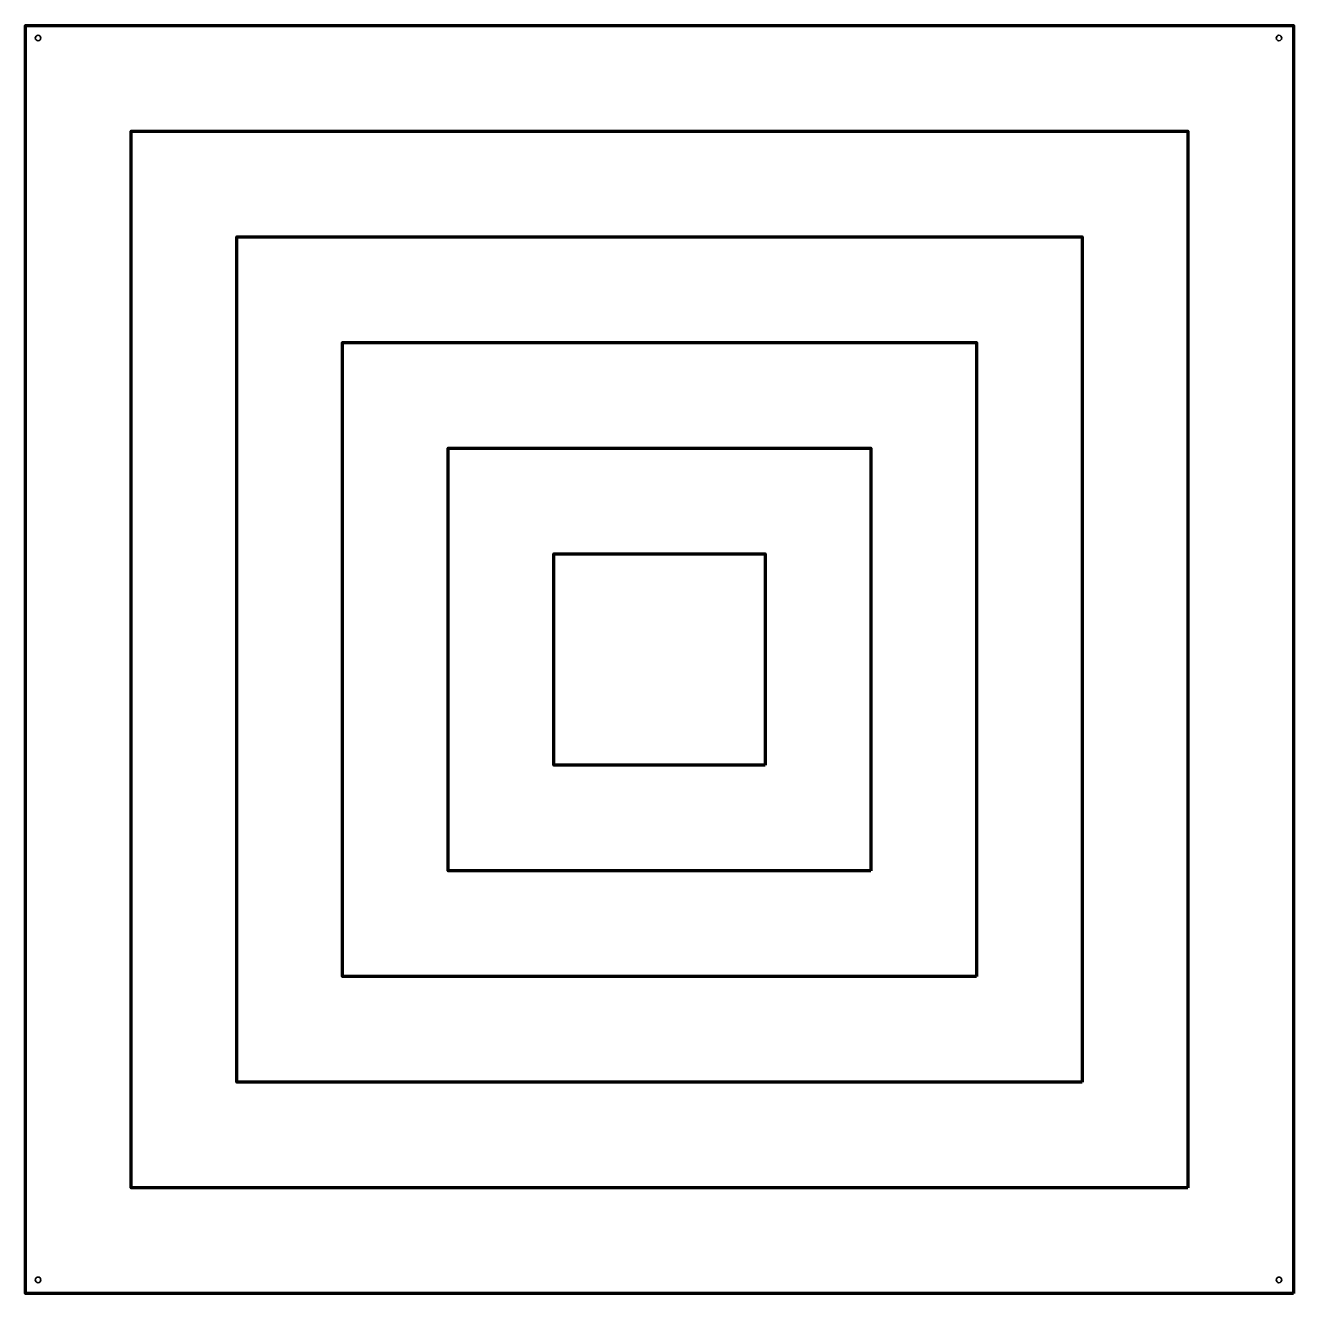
# Model space of a CAD drawing. Header units: inches. Extents: x 0 to 18, y -18 to 0.
import ezdxf

# ---------------------------------------------------------------- set-up
doc = ezdxf.new("R2010")
doc.units = ezdxf.units.IN
doc.header["$MEASUREMENT"] = 0
doc.layers.add('Layer 1', color=7, linetype='Continuous')

msp = doc.modelspace()

# ---------------------------------------------------------------- linework, layer by layer
at = {"layer": 'Layer 1', "color": 179, "lineweight": 106, "true_color": 0x231f20}
for points in [[(18, -18.001), (0, -18.001), (0, -0.001), (18, -0.001), (18, -18.001)], [(16.5, -16.501), (1.5, -16.501), (1.5, -1.501), (16.5, -1.501), (16.5, -16.501)], [(15, -15.001), (3, -15.001), (3, -3.001), (15, -3.001), (15, -15.001)], [(13.5, -13.501), (4.5, -13.501), (4.5, -4.501), (13.5, -4.501), (13.5, -13.501)], [(12, -12.001), (6, -12.001), (6, -6.001), (12, -6.001), (12, -12.001)], [(10.5, -10.501), (7.5, -10.501), (7.5, -7.501), (10.5, -7.501), (10.5, -10.501)]]:
    msp.add_lwpolyline(points, dxfattribs=at)
at = {"layer": 'Layer 1', "color": 179, "lineweight": 35, "true_color": 0x231f20}
for points in [[(0.153, -0.153), (0.137, -0.168), (0.137, -0.193), (0.153, -0.208), (0.168, -0.224), (0.193, -0.224), (0.208, -0.208), (0.224, -0.193), (0.224, -0.168), (0.208, -0.153), (0.193, -0.137), (0.168, -0.137), (0.153, -0.153)], [(17.764, -0.153), (17.749, -0.168), (17.749, -0.193), (17.764, -0.208), (17.779, -0.224), (17.804, -0.224), (17.82, -0.208), (17.835, -0.193), (17.835, -0.168), (17.82, -0.153), (17.804, -0.137), (17.779, -0.137), (17.764, -0.153)], [(0.153, -17.778), (0.137, -17.793), (0.137, -17.818), (0.153, -17.833), (0.168, -17.849), (0.193, -17.849), (0.208, -17.833), (0.224, -17.818), (0.224, -17.793), (0.208, -17.778), (0.193, -17.762), (0.168, -17.762), (0.153, -17.778)], [(17.764, -17.778), (17.749, -17.793), (17.749, -17.818), (17.764, -17.833), (17.779, -17.849), (17.804, -17.849), (17.82, -17.833), (17.835, -17.818), (17.835, -17.793), (17.82, -17.778), (17.804, -17.762), (17.779, -17.762), (17.764, -17.778)]]:
    msp.add_open_spline(points, degree=3, knots=[0, 0, 0, 0, 1, 1, 1, 2, 2, 2, 3, 3, 3, 4, 4, 4, 4], dxfattribs=at)

doc.saveas('drawing.dxf')
